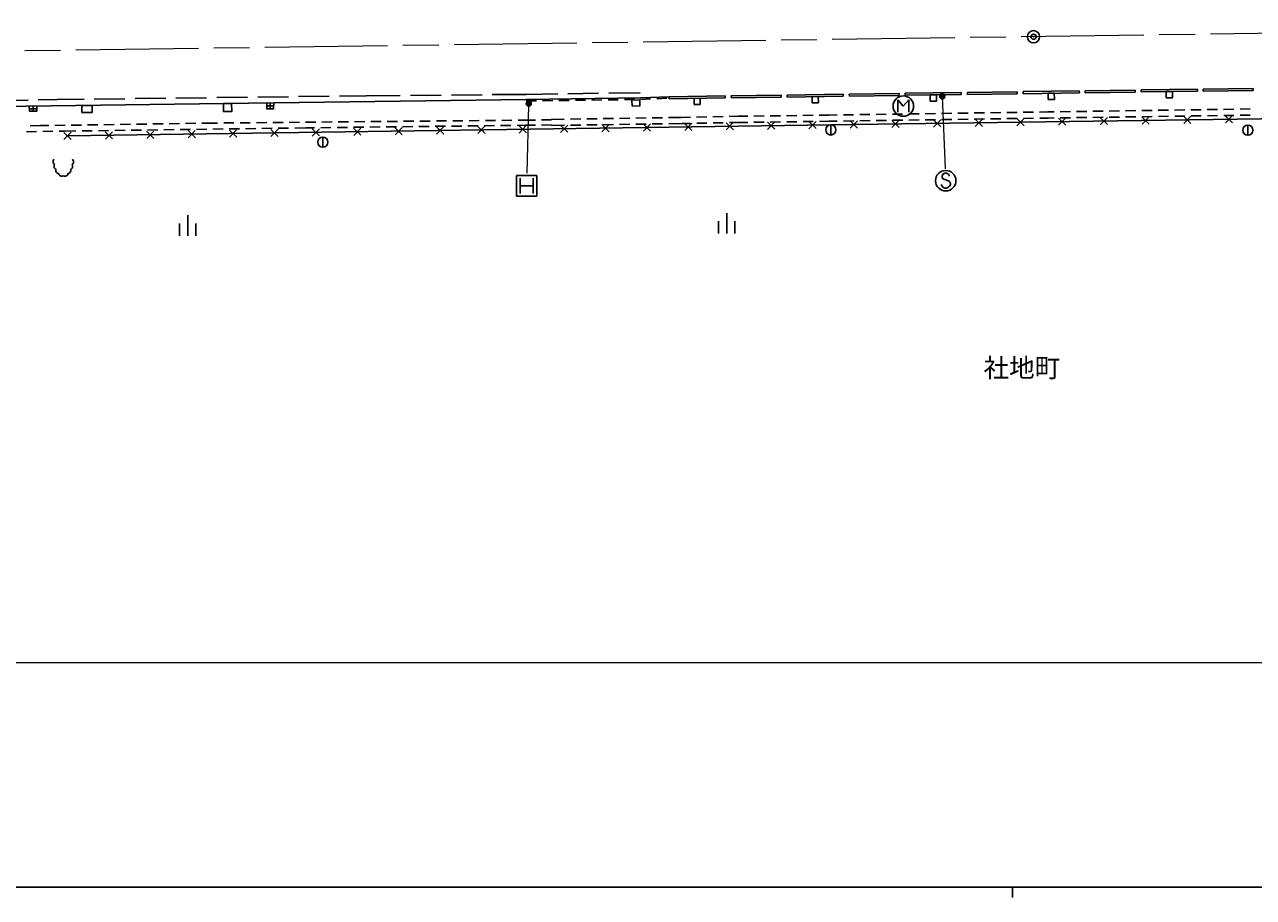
# Model space of a CAD drawing. Units: millimetres, scale not verified. Extents: x 40000 to 680000, y 20000 to 380000.
# Drawn here: x 171340 to 291558, y 204000 to 289396 of the extents above; entities that cross this region are included whole.
import ezdxf
from ezdxf.enums import TextEntityAlignment as Align

# ---------------------------------------------------------------- set-up
doc = ezdxf.new("R2010")
doc.units = ezdxf.units.MM
doc.header["$LTSCALE"] = 1000
doc.header["$PDMODE"] = 32
doc.header["$PDSIZE"] = 500
doc.linetypes.add('CHAIN', pattern=[18.5, 12, -1.5, 3.5, -1.5])
for name, color, linetype, lineweight in [('M-BGD', 7, 'Continuous', 25), ('M-BGD-EXST', 7, 'Continuous', 25), ('M-BMK', 2, 'CHAIN', 13), ('M-BMK-HTXT', 7, 'Continuous', 13), ('M-BMK-SRVR', 3, 'Continuous', 25), ('M-STR-HTXT', 7, 'Continuous', 13), ('M-STR-STRC', 7, 'Continuous', 25), ('M-TTL-BAND', 7, 'Continuous', 25)]:
    doc.layers.add(name, color=color, linetype=linetype, lineweight=lineweight)
doc.styles.add('ＭＳ ゴシック', font='')
doc.styles.get('ＭＳ ゴシック').set_extended_font_data('MS Gothic')

msp = doc.modelspace()

# ---------------------------------------------------------------- linework, layer by layer
at = {"layer": 'M-BGD'}
for p, q in [((216091, 282532), (213092, 282505)), ((220412, 282570), (217091, 282541)), ((220412, 282570), (223494, 282614)), ((224494, 282628), (227493, 282671)), ((228493, 282685), (231575, 282729)), ((245949, 282503), (251425, 282584)), ((251425, 282584), (251428, 282384)), ((252025, 282597), (256896, 282665)), ((252025, 282597), (252028, 282397)), ((256896, 282665), (256899, 282465)), ((257494, 282677), (262979, 282747)), ((257494, 282677), (257496, 282477)), ((257496, 282477), (262981, 282547)), ((262979, 282747), (262981, 282547)), ((263573, 282756), (268440, 282824)), ((263573, 282756), (263576, 282556)), ((263576, 282556), (268443, 282624)), ((268440, 282824), (268443, 282624)), ((269030, 282833), (274525, 282917)), ((269030, 282833), (269033, 282633)), ((269033, 282633), (274528, 282717)), ((274525, 282917), (274528, 282717)), ((275112, 282923), (279995, 282986)), ((275112, 282923), (275114, 282723)), ((275114, 282723), (279998, 282786)), ((279995, 282986), (279998, 282786)), ((280584, 283005), (286073, 283075)), ((280584, 283005), (280587, 282805)), ((280587, 282805), (286075, 282875)), ((286073, 283075), (286075, 282875)), ((286654, 283087), (291530, 283156)), ((286654, 283087), (286656, 282887)), ((286656, 282887), (291533, 282956)), ((291530, 283156), (291533, 282956)), ((171680, 281999), (168681, 281941)), ((172185, 281411), (172180, 280918)), ((174535, 282054), (172680, 282018)), ((177154, 282087), (174535, 282054)), ((181154, 282137), (178154, 282099)), ((185153, 282186), (182154, 282149)), ((189153, 282236), (186153, 282199)), ((193153, 282286), (190153, 282249)), ((197152, 282336), (194153, 282299)), ((195040, 281444), (195708, 281435)), ((195370, 281742), (195362, 281153)), ((201152, 282386), (198152, 282349)), ((204771, 282431), (202152, 282398)), ((208092, 282461), (204771, 282431)), ((212092, 282496), (209092, 282469)), ((220420, 282070), (231582, 282229)), ((220422, 281920), (221422, 281934)), ((222022, 281943), (223021, 281957)), ((223621, 281966), (224621, 281980)), ((225221, 281988), (226221, 282003)), ((226821, 282011), (227821, 282025)), ((228421, 282034), (229421, 282048)), ((230021, 282056), (231021, 282071)), ((231582, 282229), (234403, 282339)), ((231587, 282079), (232587, 282118)), ((233186, 282141), (234186, 282180)), ((234403, 282339), (239883, 282420)), ((234403, 282339), (234406, 282139)), ((234406, 282139), (239886, 282220)), ((236841, 282175), (236850, 281575)), ((236850, 281575), (237440, 281589)), ((237431, 282183), (237440, 281589)), ((239883, 282420), (239886, 282220)), ((240481, 282435), (245349, 282499)), ((240481, 282435), (240484, 282235)), ((240484, 282235), (245352, 282300)), ((245349, 282499), (245352, 282300)), ((245949, 282503), (245952, 282303)), ((245952, 282303), (251428, 282384)), ((252028, 282397), (256899, 282465)), ((171804, 281163), (172541, 281153)), ((224144, 280140), (222871, 280121)), ((225744, 280165), (224744, 280150)), ((227344, 280189), (226344, 280174)), ((228943, 280213), (227943, 280198)), ((230543, 280237), (229543, 280222)), ((232143, 280261), (231143, 280246)), ((233743, 280285), (232743, 280270)), ((235616, 280313), (234343, 280294)), ((236482, 280330), (235616, 280313)), ((238082, 280360), (237082, 280341)), ((239682, 280391), (238682, 280372)), ((241148, 280419), (240282, 280402)), ((242089, 280431), (241148, 280419)), ((243688, 280453), (242689, 280439)), ((245288, 280474), (244288, 280461)), ((246888, 280496), (245888, 280482)), ((248488, 280517), (247488, 280504)), ((250028, 280538), (249088, 280525)), ((250844, 280550), (250028, 280538)), ((252443, 280573), (251444, 280559)), ((254043, 280597), (253043, 280582)), ((255643, 280620), (254643, 280606)), ((257243, 280644), (256243, 280629)), ((258843, 280667), (257843, 280653)), ((260443, 280691), (259443, 280676)), ((262042, 280714), (261043, 280699)), ((262051, 280114), (261051, 280099)), ((263642, 280738), (262642, 280723)), ((263651, 280138), (262651, 280123)), ((265242, 280761), (264242, 280746)), ((265251, 280161), (264251, 280146)), ((264341, 280137), (265057, 279440)), ((265048, 280147), (264350, 279430)), ((266842, 280784), (265842, 280770)), ((266850, 280184), (265851, 280170)), ((268442, 280808), (267442, 280793)), ((268450, 280208), (267450, 280193)), ((268417, 280194), (269134, 279496)), ((269124, 280203), (268427, 279487)), ((270042, 280831), (269042, 280817)), ((270050, 280231), (269050, 280217)), ((271457, 280852), (270641, 280840)), ((271465, 280252), (270650, 280240)), ((272049, 280861), (271457, 280852)), ((272057, 280261), (271465, 280252)), ((272494, 280250), (273211, 279553)), ((273201, 280260), (272504, 279543)), ((273648, 280884), (272649, 280869)), ((273657, 280284), (272657, 280269)), ((275248, 280907), (274248, 280892)), ((275256, 280307), (274256, 280292)), ((276848, 280930), (275848, 280915)), ((276856, 280330), (275856, 280315)), ((276571, 280306), (277288, 279609)), ((277278, 280316), (276581, 279599)), ((278448, 280953), (277448, 280939)), ((278456, 280353), (277456, 280339)), ((280048, 280976), (279048, 280962)), ((280056, 280376), (279056, 280362)), ((281648, 280999), (280648, 280985)), ((280648, 280362), (281365, 279665)), ((281656, 280399), (280656, 280385)), ((281355, 280372), (280658, 279655)), ((283247, 281022), (282248, 281008)), ((283256, 280422), (282256, 280408)), ((284847, 281045), (283847, 281031)), ((284855, 280445), (283855, 280431)), ((284725, 280419), (285442, 279721)), ((285432, 280428), (284735, 279712)), ((286447, 281069), (285447, 281054)), ((286455, 280469), (285455, 280454)), ((288047, 281092), (287047, 281077)), ((288055, 280492), (287055, 280477)), ((289647, 281115), (288647, 281100)), ((289655, 280515), (288655, 280500)), ((288802, 280475), (289519, 279778)), ((289509, 280485), (288812, 279768)), ((291247, 281138), (290247, 281123)), ((291255, 280538), (290255, 280523)), ((171519, 278916), (172519, 278931)), ((172896, 279508), (171901, 279493)), ((173699, 279520), (172896, 279508)), ((173119, 278940), (174119, 278955)), ((175298, 279544), (174299, 279529)), ((174719, 278964), (175249, 278972)), ((175249, 278972), (176366, 278987)), ((176898, 279568), (175898, 279553)), ((176966, 278995), (177966, 279008)), ((178498, 279592), (177498, 279577)), ((178566, 279016), (179566, 279030)), ((180098, 279615), (179098, 279600)), ((179941, 278914), (179244, 278197)), ((180166, 279038), (181166, 279051)), ((181698, 279639), (180698, 279624)), ((181766, 279060), (182766, 279073)), ((183298, 279663), (182298, 279648)), ((183283, 278963), (184000, 278266)), ((183990, 278973), (183293, 278256)), ((183366, 279081), (184366, 279095)), ((184897, 279686), (183897, 279672)), ((184966, 279103), (185966, 279116)), ((186497, 279710), (185497, 279695)), ((186566, 279124), (187565, 279138)), ((188097, 279734), (187097, 279719)), ((187331, 279022), (188049, 278325)), ((188038, 279032), (187342, 278315)), ((188165, 279146), (189165, 279159)), ((189500, 279755), (188697, 279743)), ((190224, 279762), (189500, 279755)), ((189765, 279168), (190765, 279181)), ((191824, 279777), (190824, 279767)), ((191365, 279189), (192365, 279203)), ((191380, 279081), (192097, 278384)), ((192087, 279092), (191390, 278374)), ((193424, 279792), (192424, 279782)), ((192965, 279211), (193965, 279224)), ((195024, 279807), (194024, 279798)), ((194565, 279232), (195565, 279246)), ((195428, 279140), (196146, 278444)), ((196135, 279151), (195439, 278433)), ((196624, 279822), (195624, 279813)), ((196165, 279254), (197165, 279267)), ((198223, 279837), (197224, 279828)), ((197764, 279276), (198882, 279291)), ((199823, 279852), (198823, 279843)), ((198882, 279291), (199717, 279301)), ((199477, 279199), (200194, 278503)), ((200184, 279210), (199487, 278492)), ((200317, 279308), (201317, 279320)), ((201423, 279868), (200423, 279858)), ((201917, 279327), (202917, 279339)), ((203023, 279883), (202023, 279873)), ((203517, 279346), (204517, 279358)), ((203526, 279259), (204243, 278562)), ((204233, 279269), (203536, 278552)), ((204623, 279898), (203623, 279888)), ((205117, 279365), (206117, 279377)), ((206223, 279913), (205223, 279903)), ((206717, 279384), (207717, 279396)), ((207823, 279928), (206823, 279919)), ((207574, 279318), (208292, 278621)), ((208281, 279328), (207585, 278611)), ((208317, 279403), (209317, 279415)), ((209423, 279943), (208423, 279934)), ((209917, 279422), (210917, 279434)), ((211023, 279958), (210023, 279949)), ((211517, 279441), (212516, 279453)), ((212623, 279973), (211623, 279964)), ((211623, 279377), (212340, 278680)), ((212330, 279387), (211633, 278670)), ((213116, 279460), (214116, 279472)), ((214223, 279989), (213223, 279979)), ((214716, 279479), (215716, 279491)), ((215823, 280004), (214823, 279994)), ((215672, 279436), (216389, 278739)), ((216379, 279446), (215682, 278729)), ((216316, 279498), (217316, 279510)), ((217423, 280019), (216423, 280009)), ((217916, 279518), (218916, 279529)), ((219023, 280034), (218023, 280025)), ((219516, 279537), (220352, 279547)), ((220346, 280047), (219623, 280040)), ((219720, 279495), (220438, 278798)), ((220427, 279506), (219731, 278788)), ((221312, 280057), (220346, 280047)), ((221317, 279557), (220352, 279547)), ((222877, 280073), (221912, 280063)), ((222883, 279573), (221917, 279563)), ((224154, 279541), (222880, 279521)), ((223769, 279554), (224486, 278858)), ((224476, 279565), (223779, 278847)), ((225753, 279565), (224753, 279550)), ((227353, 279589), (226353, 279574)), ((227818, 279613), (228535, 278917)), ((228525, 279624), (227828, 278906)), ((228953, 279613), (227953, 279598)), ((230553, 279637), (229553, 279622)), ((232153, 279661), (231153, 279646)), ((231866, 279673), (232584, 278976)), ((232573, 279683), (231877, 278966)), ((233752, 279685), (232753, 279670)), ((235626, 279713), (234352, 279694)), ((236492, 279730), (235626, 279713)), ((235915, 279732), (236632, 279035)), ((236622, 279742), (235925, 279025)), ((238092, 279760), (237092, 279741)), ((239692, 279791), (238692, 279772)), ((239964, 279791), (240681, 279094)), ((240671, 279801), (239974, 279084)), ((241158, 279819), (240292, 279802)), ((242098, 279831), (241158, 279819)), ((243698, 279853), (242698, 279839)), ((244012, 279850), (244730, 279153)), ((244719, 279860), (244023, 279143)), ((245297, 279874), (244297, 279861)), ((246897, 279896), (245897, 279882)), ((248497, 279917), (247497, 279904)), ((248061, 279909), (248778, 279213)), ((248768, 279920), (248071, 279202)), ((250037, 279938), (249097, 279925)), ((250852, 279950), (250037, 279938)), ((250218, 279587), (250218, 278587)), ((252452, 279974), (251452, 279959)), ((252110, 279969), (252827, 279271)), ((252817, 279978), (252119, 279262)), ((254052, 279997), (253052, 279982)), ((255652, 280020), (254652, 280006)), ((256187, 280025), (256903, 279328)), ((256894, 280035), (256196, 279318)), ((257252, 280044), (256252, 280029)), ((258851, 280067), (257851, 280053)), ((260451, 280091), (259451, 280076)), ((260264, 280081), (260980, 279384)), ((260971, 280091), (260273, 279374)), ((291012, 279564), (291012, 278564)), ((175185, 278845), (175903, 278148)), ((175892, 278855), (175196, 278138)), ((179234, 278904), (179951, 278207)), ((200515, 278386), (200515, 277386)), ((219464, 272624), (219464, 274624)), ((219464, 274624), (221464, 274624)), ((219839, 274374), (219839, 272874)), ((221089, 274374), (221089, 272874)), ((221464, 274624), (221464, 272624)), ((219839, 273624), (221089, 273624)), ((221464, 272624), (219464, 272624)), ((187298, 270735), (187298, 268735)), ((240026, 270952), (240026, 268952)), ((186498, 269935), (186498, 268735)), ((188098, 269935), (188098, 268735)), ((239226, 270152), (239226, 268952)), ((240826, 270152), (240826, 268952))]:
    msp.add_line(p, q, dxfattribs=at)
for points in [[(259939, 282510), (259943, 281910), (260543, 281914), (260539, 282514)], [(271480, 282673), (271484, 282073), (272084, 282077), (272080, 282677)], [(283029, 282835), (283033, 282235), (283633, 282240), (283629, 282840)], [(176956, 281486), (176955, 280802), (177953, 280801), (177954, 281485)], [(190797, 281679), (190800, 280878), (191601, 280881), (191599, 281682)], [(230772, 281416), (231533, 281433), (231520, 282024), (230759, 282007)], [(248391, 282337), (248402, 281738), (249002, 281748), (248991, 282348)]]:
    msp.add_lwpolyline(points, close=True, dxfattribs=at)
for points in [[(113402, 280626), (193294, 281712), (220420, 282070)], [(171802, 281410), (171807, 280927), (172538, 280917), (172539, 281419)], [(195039, 281735), (195032, 281149), (195704, 281141), (195719, 281738)], [(175544, 278496), (252468, 279620), (346237, 280914)]]:
    msp.add_lwpolyline(points, dxfattribs=at)
for centre in [(250218, 279087), (291012, 279064), (200515, 277886)]:
    msp.add_circle(centre, 500, dxfattribs=at)
for centre, radius, start, end in [((174444, 275983), 316, 132.94543, 238.47576), ((174564, 275527), 341, 146.7295, 246.66898), ((175694, 275527), 341, 293.33102, 33.2705), ((175814, 275983), 316, 301.52424, 47.05457), ((174674, 275089), 275, 152.96914, 271.04163), ((174966, 274854), 290, 187.79699, 304.27803), ((175294, 274849), 287, 234.92625, 352.99873), ((175584, 275089), 275, 268.95837, 27.03086)]:
    msp.add_arc(centre, radius, start, end, dxfattribs=at)
at = {"layer": 'M-BGD-EXST'}
for p, q in [((256758, 280819), (256758, 282019)), ((256758, 282019), (257308, 281419)), ((257308, 281419), (257858, 282019)), ((257858, 282019), (257858, 280819))]:
    msp.add_line(p, q, dxfattribs=at)
msp.add_circle((257308, 281419), 1000, dxfattribs=at)
at = {"layer": 'M-BMK'}
msp.add_line((354840, 289396), (70066, 285405), dxfattribs=at)
at = {"layer": 'M-BMK-SRVR'}
msp.add_circle((270046, 288208), 600, dxfattribs=at)
msp.add_point((270046, 288208), dxfattribs=at)
at = {"layer": 'M-STR-HTXT'}
for p, q in [((220495, 274855), (220661, 281498)), ((261117, 282368), (261409, 275275)), ((113690, 227000), (569833, 227000))]:
    msp.add_line(p, q, dxfattribs=at)
for radius in [150, 120, 90, 60, 30, 20]:
    msp.add_circle((220665, 281648), radius, dxfattribs=at)
msp.add_point((220665, 281648), dxfattribs=at)
at = {"layer": 'M-STR-STRC'}
for p, q in [((261184, 274756), (261093, 274574)), ((261093, 274574), (261093, 274483)), ((261093, 274483), (261184, 274301)), ((261366, 274847), (261184, 274756)), ((261184, 274301), (261730, 274120)), ((261548, 274847), (261366, 274847)), ((261730, 274756), (261548, 274847)), ((261821, 274574), (261730, 274756)), ((261730, 274120), (261821, 274029)), ((261093, 273574), (261002, 273756)), ((261184, 273483), (261093, 273574)), ((261366, 273392), (261184, 273483)), ((261548, 273392), (261366, 273392)), ((261730, 273483), (261548, 273392)), ((261821, 273574), (261730, 273483)), ((261821, 274029), (261911, 273847)), ((261911, 273756), (261821, 273574)), ((261911, 273847), (261911, 273756))]:
    msp.add_line(p, q, dxfattribs=at)
for centre, radius in [((261117, 282368), 150), ((261117, 282368), 120), ((261117, 282368), 90), ((261117, 282368), 60), ((261117, 282368), 30), ((261117, 282368), 20), ((261457, 274120), 1000)]:
    msp.add_circle(centre, radius, dxfattribs=at)
msp.add_point((261117, 282368), dxfattribs=at)
at = {"layer": 'M-TTL-BAND'}
for p, q in [((40000, 205000), (579000, 205000)), ((268000, 205000), (268000, 204000))]:
    msp.add_line(p, q, dxfattribs=at)

# ---------------------------------------------------------------- texts
at = {"layer": 'M-BMK-HTXT', "style": 'ＭＳ ゴシック'}
msp.add_text('社地町', height=1833, dxfattribs=at).set_placement((265156, 254344), align=Align.BOTTOM_LEFT)

doc.saveas('drawing.dxf')
